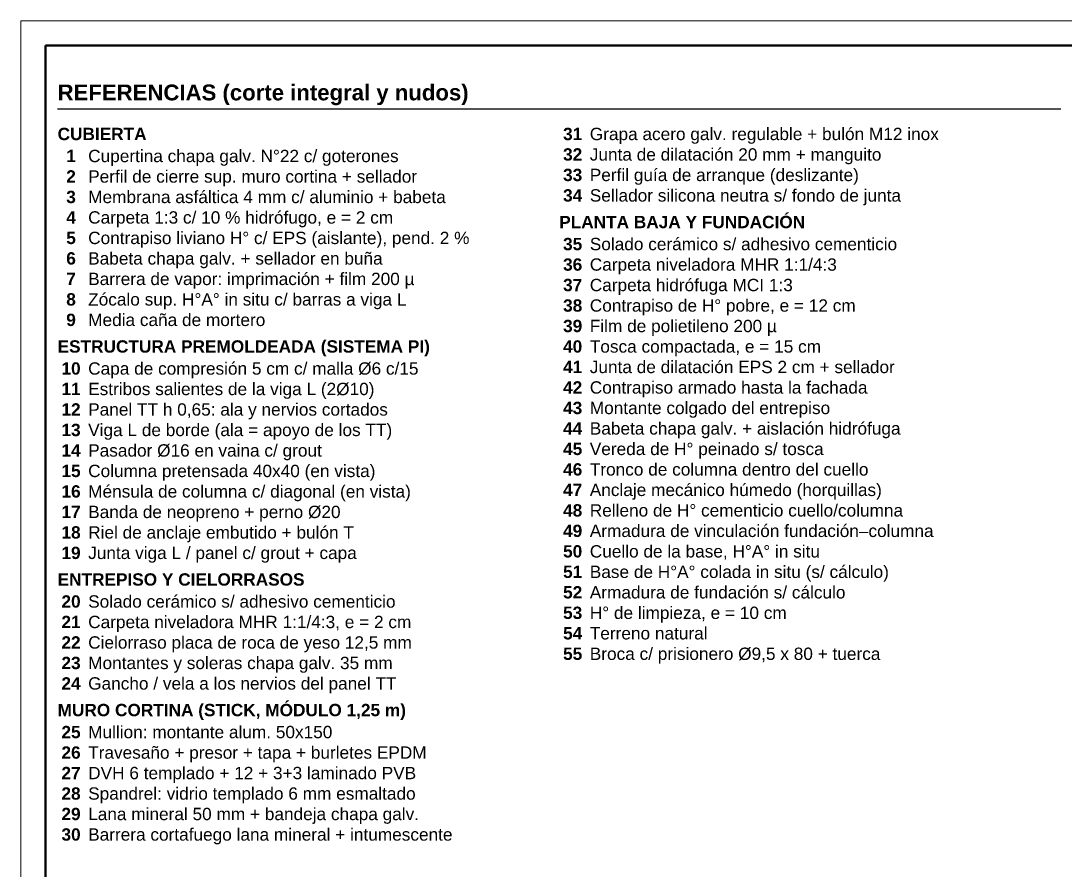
# Model space of a CAD drawing. Header units: millimetres. Extents: x 0 to 297, y 0 to 420.
# Drawn here: x 0 to 170.7, y 281.1 to 420 of the extents above; entities that cross this region are included whole.
import ezdxf
from ezdxf.enums import TextEntityAlignment as Align

# ---------------------------------------------------------------- set-up
doc = ezdxf.new("R2010")
doc.units = ezdxf.units.MM
doc.layers.add('0-MARCO-A3', color=7, linetype='Continuous')
doc.layers.add('3-TEXTOS', color=7, linetype='Continuous')
doc.styles.add('ARIAL', font='arial.ttf')
doc.styles.add('ARIAL-NEGRITA', font='arialbd.ttf')

msp = doc.modelspace()

# ---------------------------------------------------------------- linework, layer by layer
at = {"layer": '0-MARCO-A3', "lineweight": 13}
msp.add_lwpolyline([(0, 0), (297, 0), (297, 420), (0, 420)], close=True, dxfattribs=at)
at = {"layer": '0-MARCO-A3', "lineweight": 50}
msp.add_lwpolyline([(4, 416), (293, 416), (293, 4), (4, 4)], close=True, dxfattribs=at)
at = {"layer": '3-TEXTOS', "lineweight": 25}
msp.add_line((6, 405.6), (170, 405.6), dxfattribs=at)

# ---------------------------------------------------------------- texts
at = {"layer": '3-TEXTOS'}
for s, height, style, p in [('REFERENCIAS (corte integral y nudos)', 2.592, 'ARIAL-NEGRITA', (6, 407)), ('CUBIERTA', 2.016, 'ARIAL-NEGRITA', (6, 400.5)), ('Grapa acero galv. regulable + bulón M12 inox', 2.016, 'ARIAL', (93, 400.5)), ('Cupertina chapa galv. N°22 c/ goterones', 2.016, 'ARIAL', (11, 396.9)), ('Junta de dilatación 20 mm + manguito', 2.016, 'ARIAL', (93, 397.15)), ('Perfil de cierre sup. muro cortina + sellador', 2.016, 'ARIAL', (11, 393.55)), ('Perfil guía de arranque (deslizante)', 2.016, 'ARIAL', (93, 393.8)), ('Membrana asfáltica 4 mm c/ aluminio + babeta', 2.016, 'ARIAL', (11, 390.2)), ('Sellador silicona neutra s/ fondo de junta', 2.016, 'ARIAL', (93, 390.45)), ('Carpeta 1:3 c/ 10 % hidrófugo, e = 2 cm', 2.016, 'ARIAL', (11, 386.85)), ('PLANTA BAJA Y FUNDACIÓN', 2.016, 'ARIAL-NEGRITA', (88, 386.1)), ('Contrapiso liviano H° c/ EPS (aislante), pend. 2 %', 2.016, 'ARIAL', (11, 383.5)), ('Solado cerámico s/ adhesivo cementicio', 2.016, 'ARIAL', (93, 382.5)), ('Babeta chapa galv. + sellador en buña', 2.016, 'ARIAL', (11, 380.15)), ('Carpeta niveladora MHR 1:1/4:3', 2.016, 'ARIAL', (93, 379.15)), ('Barrera de vapor: imprimación + film 200 µ', 2.016, 'ARIAL', (11, 376.8)), ('Carpeta hidrófuga MCI 1:3', 2.016, 'ARIAL', (93, 375.8)), ('Zócalo sup. H°A° in situ c/ barras a viga L', 2.016, 'ARIAL', (11, 373.45)), ('Contrapiso de H° pobre, e = 12 cm', 2.016, 'ARIAL', (93, 372.45)), ('Media caña de mortero', 2.016, 'ARIAL', (11, 370.1)), ('Film de polietileno 200 µ', 2.016, 'ARIAL', (93, 369.1)), ('ESTRUCTURA PREMOLDEADA (SISTEMA PI)', 2.016, 'ARIAL-NEGRITA', (6, 365.75)), ('Tosca compactada, e = 15 cm', 2.016, 'ARIAL', (93, 365.75)), ('Capa de compresión 5 cm c/ malla Ø6 c/15', 2.016, 'ARIAL', (11, 362.15)), ('Junta de dilatación EPS 2 cm + sellador', 2.016, 'ARIAL', (93, 362.4)), ('Estribos salientes de la viga L (2Ø10)', 2.016, 'ARIAL', (11, 358.8)), ('Contrapiso armado hasta la fachada', 2.016, 'ARIAL', (93, 359.05)), ('Panel TT h 0,65: ala y nervios cortados', 2.016, 'ARIAL', (11, 355.45)), ('Montante colgado del entrepiso', 2.016, 'ARIAL', (93, 355.7)), ('Viga L de borde (ala = apoyo de los TT)', 2.016, 'ARIAL', (11, 352.1)), ('Babeta chapa galv. + aislación hidrófuga', 2.016, 'ARIAL', (93, 352.35)), ('Pasador Ø16 en vaina c/ grout', 2.016, 'ARIAL', (11, 348.75)), ('Vereda de H° peinado s/ tosca', 2.016, 'ARIAL', (93, 349)), ('Columna pretensada 40x40 (en vista)', 2.016, 'ARIAL', (11, 345.4)), ('Tronco de columna dentro del cuello', 2.016, 'ARIAL', (93, 345.65)), ('Ménsula de columna c/ diagonal (en vista)', 2.016, 'ARIAL', (11, 342.05)), ('Anclaje mecánico húmedo (horquillas)', 2.016, 'ARIAL', (93, 342.3)), ('Banda de neopreno + perno Ø20', 2.016, 'ARIAL', (11, 338.7)), ('Relleno de H° cementicio cuello/columna', 2.016, 'ARIAL', (93, 338.95)), ('Riel de anclaje embutido + bulón T', 2.016, 'ARIAL', (11, 335.35)), ('Armadura de vinculación fundación–columna', 2.016, 'ARIAL', (93, 335.6)), ('Junta viga L / panel c/ grout + capa', 2.016, 'ARIAL', (11, 332)), ('Cuello de la base, H°A° in situ', 2.016, 'ARIAL', (93, 332.25)), ('ENTREPISO Y CIELORRASOS', 2.016, 'ARIAL-NEGRITA', (6, 327.65)), ('Base de H°A° colada in situ (s/ cálculo)', 2.016, 'ARIAL', (93, 328.9)), ('Solado cerámico s/ adhesivo cementicio', 2.016, 'ARIAL', (11, 324.05)), ('Armadura de fundación s/ cálculo', 2.016, 'ARIAL', (93, 325.55)), ('Carpeta niveladora MHR 1:1/4:3, e = 2 cm', 2.016, 'ARIAL', (11, 320.7)), ('H° de limpieza, e = 10 cm', 2.016, 'ARIAL', (93, 322.2)), ('Terreno natural', 2.016, 'ARIAL', (93, 318.85)), ('Cielorraso placa de roca de yeso 12,5 mm', 2.016, 'ARIAL', (11, 317.35)), ('Broca c/ prisionero Ø9,5 x 80 + tuerca', 2.016, 'ARIAL', (93, 315.5)), ('Montantes y soleras chapa galv. 35 mm', 2.016, 'ARIAL', (11, 314)), ('Gancho / vela a los nervios del panel TT', 2.016, 'ARIAL', (11, 310.65)), ('MURO CORTINA (STICK, MÓDULO 1,25 m)', 2.016, 'ARIAL-NEGRITA', (6, 306.3)), ('Mullion: montante alum. 50x150', 2.016, 'ARIAL', (11, 302.7)), ('Travesaño + presor + tapa + burletes EPDM', 2.016, 'ARIAL', (11, 299.35)), ('DVH 6 templado + 12 + 3+3 laminado PVB', 2.016, 'ARIAL', (11, 296)), ('Spandrel: vidrio templado 6 mm esmaltado', 2.016, 'ARIAL', (11, 292.65)), ('Lana mineral 50 mm + bandeja chapa galv.', 2.016, 'ARIAL', (11, 289.3)), ('Barrera cortafuego lana mineral + intumescente', 2.016, 'ARIAL', (11, 285.95))]:
    msp.add_text(s, height=height, dxfattribs=dict(at, style=style)).set_placement(p)
at = {"layer": '3-TEXTOS', "style": 'ARIAL-NEGRITA'}
for s, height, p in [('31', 2.016, (90.2, 400.5)), ('1', 2.02, (8.2, 396.9)), ('32', 2.016, (90.2, 397.15)), ('2', 2.02, (8.2, 393.55)), ('33', 2.016, (90.2, 393.8)), ('3', 2.02, (8.2, 390.2)), ('34', 2.016, (90.2, 390.45)), ('4', 2.02, (8.2, 386.85)), ('5', 2.02, (8.2, 383.5)), ('35', 2.016, (90.2, 382.5)), ('6', 2.02, (8.2, 380.15)), ('36', 2.016, (90.2, 379.15)), ('7', 2.02, (8.2, 376.8)), ('37', 2.016, (90.2, 375.8)), ('8', 2.02, (8.2, 373.45)), ('38', 2.016, (90.2, 372.45)), ('9', 2.02, (8.2, 370.1)), ('39', 2.016, (90.2, 369.1)), ('40', 2.016, (90.2, 365.75)), ('10', 2.016, (8.2, 362.15)), ('41', 2.016, (90.2, 362.4)), ('11', 2.016, (8.2, 358.8)), ('42', 2.016, (90.2, 359.05)), ('12', 2.016, (8.2, 355.45)), ('43', 2.016, (90.2, 355.7)), ('13', 2.016, (8.2, 352.1)), ('44', 2.016, (90.2, 352.35)), ('14', 2.016, (8.2, 348.75)), ('45', 2.016, (90.2, 349)), ('15', 2.016, (8.2, 345.4)), ('46', 2.016, (90.2, 345.65)), ('16', 2.016, (8.2, 342.05)), ('47', 2.016, (90.2, 342.3)), ('17', 2.016, (8.2, 338.7)), ('48', 2.016, (90.2, 338.95)), ('18', 2.016, (8.2, 335.35)), ('49', 2.016, (90.2, 335.6)), ('19', 2.016, (8.2, 332)), ('50', 2.016, (90.2, 332.25)), ('51', 2.016, (90.2, 328.9)), ('20', 2.016, (8.2, 324.05)), ('52', 2.016, (90.2, 325.55)), ('21', 2.016, (8.2, 320.7)), ('53', 2.016, (90.2, 322.2)), ('22', 2.016, (8.2, 317.35)), ('54', 2.016, (90.2, 318.85)), ('55', 2.016, (90.2, 315.5)), ('23', 2.016, (8.2, 314)), ('24', 2.016, (8.2, 310.65)), ('25', 2.016, (8.2, 302.7)), ('26', 2.016, (8.2, 299.35)), ('27', 2.016, (8.2, 296)), ('28', 2.016, (8.2, 292.65)), ('29', 2.016, (8.2, 289.3)), ('30', 2.016, (8.2, 285.95))]:
    msp.add_text(s, height=height, dxfattribs=at).set_placement(p, align=Align.CENTER)

doc.saveas('drawing.dxf')
